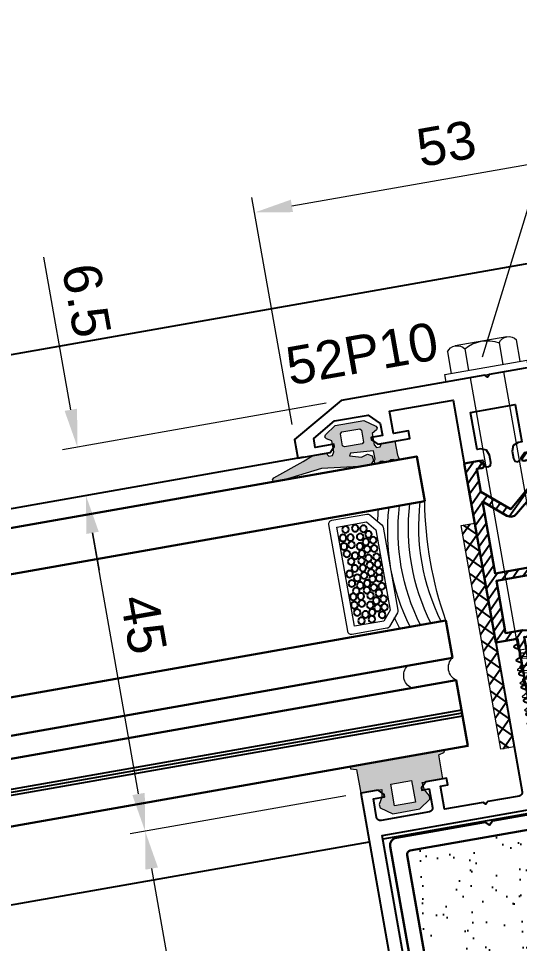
# Model space of a CAD drawing. Header units: millimetres. Extents: x 22319 to 27873, y 35287 to 39437.
# Drawn here: x 24144.4 to 24210.5, y 39234.3 to 39356.5 of the extents above; entities that cross this region are included whole.
import ezdxf
from ezdxf.enums import TextEntityAlignment as Align

# ---------------------------------------------------------------- set-up
doc = ezdxf.new("R2010")
doc.units = ezdxf.units.MM
doc.header["$LTSCALE"] = 0.5
doc.linetypes.add('ACDINTGB', pattern=[9, 4, -1, 1, -1, 1, -1])
for name, color, linetype, lineweight in [('AM_0', 7, 'Continuous', 30), ('AM_1', 14, 'Continuous', 30), ('AM_4', 3, 'Continuous', 25), ('AM_5', 3, 'Continuous', 18), ('AM_6', 2, 'Continuous', 20), ('AM_8', 1, 'Continuous', 25), ('GASKET', 1, 'Continuous', 20), ('PROFILE_X2', 2, 'ACDINTGB', 9), ('S_ACCESSORY', 7, 'Continuous', 9), ('S_GASKET', 7, 'Continuous', 9), ('S_SILICON', 7, 'Continuous', 9)]:
    doc.layers.add(name, color=color, linetype=linetype, lineweight=lineweight)
doc.layers.add('PROFILE_PO', color=2, linetype='Continuous')
doc.layers.add('S_GASKET_HATCH', color=252, linetype='Continuous')
doc.styles.add('Border', font='ARIAL.TTF')
doc.styles.get("Standard").update_dxf_attribs({"font": 'ARIAL.TTF'})
doc.dimstyles.new('SBS_DIN$0', dxfattribs={"dimscale": 2, "dimtxt": 2.5, "dimasz": 2.5, "dimexe": 1, "dimexo": 1, "dimgap": 1, "dimtad": 1, "dimrnd": 0.5, "dimdsep": 46, "dimtxsty": 'Standard', "dimcen": 0, "dimclrd": 256, "dimclre": 256, "dimclrt": 2, "dimadec": 0, "dimazin": 2, "dimtp": 0.1, "dimtm": 0.1, "dimtfac": 0.71, "dimtofl": 0, "dimtmove": 0, "dimatfit": 3, "dimfxl": 0, "dimlwd": -1, "dimlwe": -1, "dimarcsym": 0})

# ---------------------------------------------------------------- blocks, each defined once
blk = doc.blocks.new('*D464')
at = {"layer": 'AM_5'}
for p, q in [((24187.59301618797, 39253.84213525643), (24159.11126057798, 39248.82003328444)), ((24175.92779527453, 39164.96626675723), (24161.94911697234, 39244.24329087471)), ((24204.78538789634, 39164.97750587531), (24174.82642065684, 39159.69493163683))]:
    blk.add_line(p, q, dxfattribs=at)
for points in [[(24162.76979009985, 39244.38799768944), (24161.12844384483, 39244.09858405999), (24161.080876084, 39249.16732963977)], [(24176.74846840205, 39165.11097357195), (24175.10712214703, 39164.8215599425), (24176.79603616287, 39160.04222799216)]]:
    blk.add_solid(points, dxfattribs=at)
at = {"layer": 'Defpoints', "color": 0}
for p in [(24189.562631694, 39254.18943161176), (24161.080876084, 39249.16732963977), (24206.75500340237, 39165.32480223065)]:
    blk.add_point(p, dxfattribs=at)
at = {"layer": 'AM_5', "color": 2, "insert": (24173.4221528134, 39205.39537551572), "char_height": 5, "attachment_point": 5, "rotation": 280.00000000000347}
blk.add_mtext('90.5', dxfattribs=at)
blk = doc.blocks.new('*D465')
at = {"layer": 'AM_5'}
for p, q in [((24232.66943916049, 39312.05394210864), (24227.38451863216, 39342.0262158191)), ((24180.46104284291, 39331.72148778506), (24222.80777622243, 39339.18835942474)), ((24180.47462825085, 39302.8505886923), (24175.18970772252, 39332.82286240275))]:
    blk.add_line(p, q, dxfattribs=at)
for points in [[(24222.66306940771, 39340.00903255225), (24222.95248303716, 39338.36768629723), (24227.73181498749, 39340.05660031308)], [(24180.31633602819, 39332.54216091258), (24180.60574965764, 39330.90081465755), (24175.53700407785, 39330.85324689672)]]:
    blk.add_solid(points, dxfattribs=at)
at = {"layer": 'Defpoints', "color": 0}
for p in [(24227.73181498749, 39340.05660031308), (24233.01673551583, 39310.08432660262), (24180.82192460619, 39300.88097318628)]:
    blk.add_point(p, dxfattribs=at)
at = {"layer": 'AM_5', "color": 2, "insert": (24200.8435167071, 39339.94029970781), "char_height": 5, "attachment_point": 5, "rotation": 10.000000000003807}
blk.add_mtext('53', dxfattribs=at)
blk = doc.blocks.new('*D466')
at = {"layer": 'AM_5'}
for p, q in [((24151.26975404582, 39304.80896768496), (24147.71978514523, 39324.94184177105)), ((24184.9806646451, 39305.67597770844), (24150.16837942813, 39299.53763256457)), ((24180.27122571298, 39298.24533677168), (24151.29708690744, 39293.13641435747)), ((24154.1349433018, 39288.55967194774), (24155.00318419014, 39283.63563318268))]:
    blk.add_line(p, q, dxfattribs=at)
for points in [[(24152.09042717333, 39304.95367449969), (24150.44908091831, 39304.66426087024), (24152.13799493415, 39299.88492891991)], [(24154.95561642931, 39288.70437876246), (24153.31427017429, 39288.41496513302), (24153.26670241346, 39293.4837107128)]]:
    blk.add_solid(points, dxfattribs=at)
at = {"layer": 'Defpoints', "color": 0}
for p in [(24186.95028015113, 39306.02327406378), (24152.13799493415, 39299.88492891991), (24182.24084121901, 39298.59263312702)]:
    blk.add_point(p, dxfattribs=at)
at = {"layer": 'AM_5', "color": 2, "insert": (24153.34676438011, 39319.24856095915), "char_height": 5, "attachment_point": 5, "rotation": 280.00000000000347}
blk.add_mtext('6.5', dxfattribs=at)
blk = doc.blocks.new('pv002')
at = {"layer": 'AM_8'}
h = blk.add_hatch(dxfattribs=at)
h.set_pattern_fill('USER', color=256, angle=45, pattern_type=0)
h.set_pattern_definition([(45, (-1649.052311359614, -464.2889585145235), (-0.7071067811865475, 0.7071067811865476), [])])
edge = h.paths.add_edge_path()
edge.add_line((0, 0), (-2.899999999999636, 0))
edge.add_line((-2.899999999999636, 3.550000000000182), (-2.899999999999636, 0))
edge.add_line((-2.700000000000728, 3.603589838486187), (-2.900000000001455, 3.550000000000182))
edge.add_line((-2.700000000000728, 3.603589838486187), (-2.700000000000728, 3.996410161513722))
edge.add_line((-2.700000000000728, 3.996410161513722), (-2.900000000001455, 4.050000000000182))
edge.add_line((-2.899999999999636, 5.349999999999909), (-2.899999999999636, 4.049999999999727))
edge.add_line((-2.700000000000728, 5.403589838486369), (-2.900000000001455, 5.349999999999909))
edge.add_line((-2.700000000000728, 5.403589838486369), (-2.700000000000728, 5.796410161513904))
edge.add_line((-2.899999999999636, 5.849999999999909), (-2.699999999998909, 5.79641016151345))
edge.add_line((-2.899999999999636, 5.849999999999909), (-2.899999999999636, 7.062741470229412))
edge.add_line((-4.393782217350235, 9.650048166123725), (-2.899999999999636, 7.062741470228957))
edge.add_arc((-5, 9.300048166123815), 0.7000000000000146, 390.000000000001, 450)
edge.add_arc((-5, 9.300048166123815), 0.7000000000000135, 450, 509.999999999997)
edge.add_line((-7.100000000000364, 7.062741470228957), (-5.606217782649765, 9.650048166123725))
edge.add_line((-7.100000000000364, 5.849999999999909), (-7.100000000000364, 7.062741470228957))
edge.add_line((-7.299999999999272, 5.79641016151345), (-7.099999999998545, 5.849999999999909))
edge.add_line((-7.299999999999272, 5.79641016151345), (-7.299999999999272, 5.403589838485914))
edge.add_line((-7.100000000000364, 5.349999999999909), (-7.299999999999272, 5.403589838486369))
edge.add_line((-7.100000000000364, 4.050000000000182), (-7.100000000000364, 5.349999999999909))
edge.add_line((-7.299999999999272, 3.996410161513722), (-7.099999999998545, 4.050000000000182))
edge.add_line((-7.299999999999272, 3.996410161513722), (-7.299999999999272, 3.603589838486187))
edge.add_line((-7.100000000000364, 3.550000000000182), (-7.299999999999272, 3.603589838486187))
edge.add_line((-7.100000000000364, 3.550000000000182), (-7.100000000000364, 0))
edge.add_line((-10, 0), (-7.100000000000364, 0))
edge.add_line((-10, 0), (-10, -24))
edge.add_line((-10, -24), (-8.075735931288364, -24))
edge.add_line((-8.075735931288364, -24), (-7.587867965645273, -23.512132034356))
edge.add_arc((-7.799999999999272, -23.30000000000018), 0.2999999999999711, 314.999999999958, 356.718851247591)
edge.add_arc((-7.799999999999272, -23.30000000000018), 0.3000000000001083, 356.718851247591, 450)
edge.add_line((-8.5, -23), (-7.799999999999272, -23))
edge.add_line((-8.5, -19.93684870912102), (-8.5, -23.00000000000045))
edge.add_line((-8.5, -19.93684870912102), (-5, -17.00000000000045))
edge.add_line((-5, -17), (-1.5, -19.93684870912011))
edge.add_line((-1.5, -19.93684870912057), (-1.5, -23.00000000000045))
edge.add_line((-2.200000000000728, -23), (-1.5, -23))
edge.add_arc((-2.200000000000728, -23.30000000000018), 0.2999999999999012, 450, 536.147953645932)
edge.add_arc((-2.200000000000728, -23.30000000000018), 0.3000000000000871, 536.147953645932, 585.0000000000271)
edge.add_line((-2.412132034356546, -23.512132034356), (-2.024264068712, -24))
edge.add_line((-2.024264068712, -24), (0, -24))
edge.add_line((0, 0), (0, -24))
edge = h.paths.add_edge_path(flags=16)
edge.add_arc((-5, -17), 0.9999999999999966, 410.000000000002, 489.9999999999891)
edge.add_line((-8.5, -18.63144141978864), (-5.642787609685911, -16.23395555688103))
edge.add_line((-8.5, -9), (-8.5, -18.63144141978819))
edge.add_line((-1.5, -9), (-8.5, -9))
edge.add_line((-1.5, -9), (-1.5, -18.63144141978819))
edge.add_line((-4.357212390314089, -16.23395555688103), (-1.5, -18.63144141978819))
edge.add_arc((-5, 8.500048166123634), 0.2000000000001071, 389.99999999998, 509.999999999987)
edge.add_line((-6.200000000000728, 6.821587197041026), (-5.173205080758635, 8.600048166123543))
edge.add_line((-6.200000000000728, 6.821587197041026), (-6.200000000000728, -0.06825143763126107))
edge.add_line((-6.200000000000728, -0.06825143763126107), (-5, 0.2532875932861316))
edge.add_line((-5, 0.2532875932865863), (-3.799999999999272, -0.06825143763080632))
edge.add_line((-3.799999999999272, 6.821587197041481), (-3.799999999999272, -0.06825143763080632))
edge.add_line((-4.826794919243184, 8.600048166123543), (-3.800000000001091, 6.821587197041481))
edge.add_line((-5, -0.6784609690830621), (-3.799999999999272, -1.000000000000455))
edge.add_line((-3.799999999999272, -1), (-1.5, -1))
edge.add_line((-1.5, -1), (-1.5, -8))
edge.add_line((-1.5, -8), (-8.5, -8))
edge.add_line((-8.5, -1), (-8.5, -8))
edge.add_line((-6.200000000000728, -1), (-8.500000000001819, -1))
edge.add_line((-6.200000000000728, -1), (-5.000000000001819, -0.6784609690826073))
at = {"layer": 'AM_1', "flags": 128}
for points in [[(-2.499322256418964, -23.27984592317898, -0.3946564050717572), (-2.200000000000728, -23), (-1.5, -23), (-1.5, -19.93684870912011), (-5, -17), (-8.5, -19.93684870912148), (-8.5, -23), (-7.799999999999272, -23, -0.4310878545440041), (-7.500491789374792, -23.31717066592455, -0.1840704505669093), (-7.587867965643454, -23.512132034356), (-8.075735931288364, -24), (-10, -24), (-10, 0), (-7.100000000000364, 0), (-7.100000000000364, 3.549999999999727), (-7.299999999999272, 3.603589838485732), (-7.299999999999272, 3.996410161513722), (-7.100000000000364, 4.049999999999727), (-7.100000000000364, 5.349999999999909), (-7.299999999999272, 5.403589838485914), (-7.299999999999272, 5.796410161513904), (-7.100000000000364, 5.849999999999909), (-7.100000000000364, 7.062741470228957), (-5.606217782649765, 9.650048166123725, -0.2679491924311086), (-5, 10.00004816612363, -0.267949192431118), (-4.393782217350235, 9.650048166123725), (-2.899999999999636, 7.062741470228957), (-2.899999999999636, 5.849999999999909), (-2.700000000000728, 5.796410161513904), (-2.700000000000728, 5.403589838485914), (-2.899999999999636, 5.349999999999909), (-2.899999999999636, 4.049999999999727), (-2.700000000000728, 3.996410161513722), (-2.700000000000728, 3.603589838485732), (-2.899999999999636, 3.549999999999727), (-2.899999999999636, 0), (0, 0), (0, -24), (-2.024264068712, -24), (-2.412132034356546, -23.512132034356, -0.2164453754112569)], [(-5.173205080756816, 8.600048166123997, -0.5773502691896664), (-4.826794919243184, 8.600048166123997), (-3.799999999999272, 6.821587197041936), (-3.799999999999272, -0.06825143763126107), (-5, 0.2532875932865863), (-6.200000000000728, -0.06825143763126107), (-6.200000000000728, 6.821587197040571)], [(-4.357212390314089, -16.23395555688103), (-1.5, -18.63144141978819), (-1.5, -9), (-8.5, -9), (-8.5, -18.63144141978819), (-5.64278760968773, -16.23395555688103, -0.3639702342661382)]]:
    blk.add_lwpolyline(points, format="xyb", close=True, dxfattribs=at)
blk.add_lwpolyline([(-3.799999999999272, -1), (-1.5, -1), (-1.5, -8), (-8.5, -8), (-8.5, -1), (-6.200000000000728, -1), (-5, -0.6784609690830621)], close=True, dxfattribs=at)
blk = doc.blocks.new('*D467')
at = {"layer": 'AM_5'}
for p, q in [((24181.25603977681, 39298.41896067646), (24151.29709124865, 39293.13638973728)), ((24160.21263519568, 39254.09136840484), (24154.13494764301, 39288.55964732756)), ((24187.59301618797, 39253.84213525643), (24159.11126057798, 39248.82003328444))]:
    blk.add_line(p, q, dxfattribs=at)
for points in [[(24154.95562077052, 39288.70435414228), (24153.3142745155, 39288.41494051283), (24153.26670675468, 39293.48368609262)], [(24161.03330832318, 39254.23607521956), (24159.39196206816, 39253.94666159011), (24161.08087608401, 39249.16732963977)]]:
    blk.add_solid(points, dxfattribs=at)
at = {"layer": 'Defpoints', "color": 0}
for p in [(24183.22565528283, 39298.76625703178), (24153.26670675468, 39293.48368609262), (24189.562631694, 39254.18943161176)]:
    blk.add_point(p, dxfattribs=at)
at = {"layer": 'AM_5', "color": 2, "insert": (24160.87555098041, 39276.49176708954), "char_height": 5, "attachment_point": 5, "rotation": 280.00000000000347}
blk.add_mtext('45', dxfattribs=at)
blk = doc.blocks.new('Glass 6-16-Contraflam Lite 44.2')
at = {"layer": 'AM_0'}
for points in [[(84.25505423948198, 32.80004999999801), (0, 32.80004999999801), (0, 38.80004999999801), (84.25505423948198, 38.80004999999801)], [(84.25505423948198, 11.79995000000054), (0, 11.79995000000054), (0, 16.79995000000054), (84.25505423948198, 16.79995000000054)], [(84.25505423948198, 0), (0, 0), (0, 8.799950000000536), (84.25505423948198, 8.799950000000536)]]:
    blk.add_lwpolyline(points, dxfattribs=at)
at = {"layer": 'AM_8'}
for p, q in [((0, 4.799950000000536), (84.25505423948198, 4.799950000000536)), ((0, 4.39994999999908), (84.25505423948198, 4.39994999999908)), ((0, 3.999949999997625), (84.25505423948198, 3.999949999997625))]:
    blk.add_line(p, q, dxfattribs=at)
for centre in [(8.60768384788389, 30.62921253328386), (9.669370896248438, 30.86891733977245), (10.95919309370947, 30.92906579800911), (7.59710336507851, 28.90487125205982), (8.076184905392438, 29.78277766164683), (9.224985828066565, 29.65810423784569), (10.49909698517513, 29.764212863789), (11.47172377716197, 29.89243401171552), (7.667736545947264, 27.81888430726394), (8.580169273471256, 27.87133151430317), (8.580845816348301, 28.8449804709453), (9.472730572582805, 28.4201683947249), (10.51461893726082, 28.80865435733722), (11.34850541424021, 27.74814522330416), (11.5373853452511, 28.75329869052075), (7.542068813399965, 26.68008906635805), (8.602940010037855, 26.69652155687072), (9.37454009346402, 27.42307707200234), (9.578958496669657, 26.49944619029702), (10.30945030379371, 27.31479713025328), (10.95919309370947, 26.63664327849983), (7.542068813399965, 25.71426759698079), (8.602940010037855, 25.73070008749346), (9.578958496669657, 25.53362472091976), (10.6255153174061, 25.67082180912257), (7.542068813399965, 24.71347478454118), (8.602940010037855, 24.72990727505385), (9.578958496669657, 24.53283190848015), (10.51984677458677, 24.38913014449645), (11.43352744146978, 25.05616419453872), (7.667736545947264, 23.83686238488735), (8.580169273471256, 23.88930959192658), (9.37454009346402, 23.44105514962575), (10.30945030379371, 23.33277520787669), (11.34850541424021, 23.7661233009203), (7.542068813399965, 22.73145286216459), (8.076184905392438, 21.91287243771512), (8.602940010037855, 22.74788535267726), (9.224985828066565, 21.78819901391398), (9.578958496669657, 22.55080998609628), (10.49909698517513, 21.89430763985729), (10.95919309370947, 22.68800707429909), (11.47172377716197, 22.02252878778381), (7.59710336507851, 21.03496602813539), (8.580845816348301, 20.97507524702087), (9.472730572582805, 20.55026317079319), (10.51461893726082, 20.93874913341278), (11.5373853452511, 20.88339346659632), (7.667736545947264, 19.94897908333951), (8.580169273471256, 20.00142629037146), (9.37454009346402, 19.55317184807791), (10.30945030379371, 19.44489190632157), (11.34850541424021, 19.87823999937245), (8.157827586015628, 18.99362284989911), (9.578958496669657, 18.66292668454844), (10.95919309370947, 18.71104324021871)]:
    blk.add_circle(centre, 0.4393685602240112, dxfattribs=at)
at = {"layer": 'PROFILE_X2', "linetype": 'Continuous'}
blk.add_lwpolyline([(12.5, 17.15002599999571, 0.414213562373095), (13, 17.65002599999571), (13, 31.95004400000471, 0.414213562373095), (12.5, 32.45004400000471), (7.832599418146856, 32.45004400000471, 0.2212339828140486), (7.450142336630961, 32.27211011246982), (6.117542918487743, 30.68963351970888, 0.1767798107320656), (6, 30.36756740724377), (6, 19.23250259275665, 0.1767798107320793), (6.117542918484105, 18.91043648029154), (7.450142336630961, 17.3279598875306, 0.2212339828140487), (7.832599418146856, 17.15002599999571)], format="xyb", close=True, dxfattribs=at)
blk.add_lwpolyline([(12, 18.15002599999571), (12, 31.45004400000471), (8.065218836291024, 31.45004400000471), (7, 30.18508481448953), (7, 19.41498518551089), (8.065218836294662, 18.15002599999571)], close=True, dxfattribs=at)
at = {"layer": 'S_SILICON', "linetype": 'Continuous'}
for centre, radius, start, end in [((-50.17100253149692, 24.80004999999801), 50.80481763588586, 350.9401915933207, 9.05980840667925), ((-26.50586874385408, 24.80004999999801), 28.26835861790447, 343.560548821095, 16.43945117890499), ((-25.11272946330064, 24.80004999999801), 28.26835861790447, 343.560548821095, 16.43945117890499), ((-23.71959018275084, 24.80004999999801), 28.26835861790447, 343.560548821095, 16.43945117890499), ((-22.32645090220103, 24.80004999999801), 28.26835861790447, 343.560548821095, 16.43945117890499), ((-20.93331162159302, 24.80005000000529), 28.26835861784836, 13.18916975009523, 16.43945117890499), ((-20.93331162159302, 24.80004999999801), 28.26835861784836, 343.560548821095, 346.8107813933117), ((-1.104350487039483, 10.29994999997871), 1.862683547508502, 306.3617510193578, 53.63824898047437), ((4.895649512956879, 10.29994999996416), 1.862683547508502, 306.3617510193578, 53.63824898047437)]:
    blk.add_arc(centre, radius, start, end, dxfattribs=at)
blk = doc.blocks.new('52T62')
at = {"color": 7, "linetype": 'Continuous', "flags": 128}
for points in [[(2.099985000000743, 16.10952364800323), (2.597553437350143, 16.39679491924471, 0.6556287290975692), (2.556027778293355, 16.76126095119253), (2.099985000000743, 16.90068722057913), (2.099985000000743, 17.9195236480009), (2.597553437350143, 18.20679491924238, 0.6556287290975841), (2.556027778293355, 18.57126095119747), (2.099985000000743, 18.7106872205768), (2.099985000000743, 19.72952364799858), (2.597553437350143, 20.01679491924733, 0.6556287290975841), (2.556027778293355, 20.38126095119515), (2.099985000000743, 20.52068722057447), (2.099985000000743, 21.53952364800352), (2.597553437350143, 21.826794919245, 0.655628729097467), (2.556027778293355, 22.19126095119282), (2.099985000000743, 22.33068722057942), (2.099985000000743, 22.5, -0.4142135623730284), (2.599985000000743, 23), (4.99998499999856, 23), (4.99998499999856, 3, 0.4142135623733615), (5.49998499999856, 2.5), (9.699984999999288, 2.5), (9.99998499999856, 2.200000000004366), (10.29998499999783, 2.5), (15.49998499999856, 2.5), (15.49998499999856, 5.600000000005821), (14.49998499999856, 5.600000000005821), (14.49998499999856, 6.5), (15.49998499999856, 6.5), (17.29998499999783, 6.5), (17.99998499999856, 5.80000000000291), (17.99998499999856, 5.5), (16.99998499999856, 5.5), (16.99998499999856, 3, 0.414213562373095), (17.49998499999856, 2.5), (23.99998499999856, 2.5, 0.414213562373095), (24.49998499999856, 3), (24.49998499999856, 5.5), (22.99998499999856, 5.5), (22.99998499999856, 5.80000000000291), (23.69998499999929, 6.5), (25.99998499999856, 6.5), (25.99998499999856, -82.5, -0.414213562373095), (24.49998499999856, -84), (-1.500000144005753e-05, -84), (-24.50001500000144, -84, -0.4142135623730728), (-26.00001500000144, -82.5), (-26.00001500000144, 6.5), (-23.70001500000217, 6.5), (-23.00001500000144, 5.80000000000291), (-23.00001500000144, 5.5), (-24.50001500000144, 5.5), (-24.50001500000144, 3, 0.414213562373095), (-24.00001500000144, 2.5), (-17.50001500000144, 2.5, 0.4142135623732282), (-17.00001500000144, 3), (-17.00001500000144, 5.5), (-18.00001500000144, 5.5), (-18.00001500000144, 5.80000000000291), (-17.30001500000071, 6.5), (-15.50001500000144, 6.5), (-14.50001500000144, 6.5), (-14.50001500000144, 5.600000000005821), (-15.50001500000144, 5.600000000005821), (-15.50001500000144, 2.5), (-10.30001500000071, 2.5), (-10.00001500000144, 2.200000000004366), (-9.700015000002168, 2.5), (-5.50001500000144, 2.5, 0.4142135623733614), (-5.00001500000144, 3), (-5.00001500000144, 23), (-3.600014999999985, 23), (-2.100014999999985, 22.13397459621774), (-2.100014999999985, 21.33068722057942), (-2.556057778292598, 21.19126095119282, 0.6556287290967124), (-2.597583437349385, 20.826794919245), (-2.100014999999985, 20.53952364800352), (-2.100014999999985, 19.52068722057447), (-2.556057778292598, 19.38126095119515, 0.6556287290968543), (-2.597583437349385, 19.01679491924733), (-2.100014999999985, 18.72952364799858), (-2.100014999999985, 17.7106872205768), (-2.556057778292598, 17.57126095119747, 0.6556287290968543), (-2.597583437349385, 17.20679491924238), (-2.100014999999985, 16.9195236480009), (-2.100014999999985, 15.90068722057913), (-2.556057778292598, 15.76126095119253, 0.6556287290968413), (-2.597583437349385, 15.39679491924471), (-2.100014999999985, 15.10952364800323), (-2.100014999999985, 14.09068722057418), (-2.556057778292598, 13.95126095119485, 0.6556287290967703), (-2.597583437349385, 13.58679491924704), (-2.100014999999985, 13.29952364799829), (-2.100014999999985, 12.28068722057651), (-2.556057778292598, 12.14126095119718, 0.6556287290968543), (-2.597583437349385, 11.77679491924209), (-2.100014999999985, 11.48952364800061), (-2.100014999999985, 10.47068722057884), (-2.556057778292598, 10.33126095119223, 0.6556287290967124), (-2.597583437349385, 9.966794919244421), (-2.100014999999985, 9.679523648002942), (-2.100014999999985, 8.660687220573891), (-2.556057778292598, 8.521260951194563, 0.6556287290968543), (-2.597583437349385, 8.15679491924675), (-2.100014999999985, 7.869523647997994), (-2.100014999999985, 6.850687220576219), (-2.556057778292598, 6.711260951196891, 0.6556287290968065), (-2.597583437349385, 6.346794919249078), (-2.100014999999985, 6.059523648000322), (-2.100014999999985, 5.040687220578548), (-2.556057778292598, 4.90126095119922, 0.6556287290966915), (-2.597583437349385, 4.53679491924413), (-2.100014999999985, 4.249523648002651), (-2.100014999999985, 3.264337491957122), (-1.500000144005753e-05, 2.5), (2.099985000000743, 3.317646630566742), (2.099985000000743, 5.249523648002651), (2.597553437350143, 5.53679491924413, 0.6556287290975459), (2.556027778293355, 5.901260951191944), (2.099985000000743, 6.040687220578548), (2.099985000000743, 7.059523648000322), (2.597553437350143, 7.346794919241802, 0.6556287290975841), (2.556027778293355, 7.711260951196891), (2.099985000000743, 7.850687220576219), (2.099985000000743, 8.869523647997994), (2.597553437350143, 9.15679491924675, 0.6556287290975841), (2.556027778293355, 9.521260951194563), (2.099985000000743, 9.660687220573891), (2.099985000000743, 10.67952364800294), (2.597553437350143, 10.96679491924442, 0.655628729097467), (2.556027778293355, 11.33126095119223), (2.099985000000743, 11.47068722057884), (2.099985000000743, 12.48952364800061), (2.597553437350143, 12.77679491924937, 0.6556287290975841), (2.556027778293355, 13.14126095119718), (2.099985000000743, 13.28068722057651), (2.099985000000743, 14.29952364800556), (2.597553437350143, 14.58679491924704, 0.6556287290975226), (2.556027778293355, 14.95126095119485), (2.099985000000743, 15.09068722057418)], [(-24.20001499999853, -59.5), (-22.90001499999926, -59.5, -0.414213562373095), (-21.90001499999926, -60.5, -0.414213562373095), (-22.90001499999926, -61.5), (-24.20001499999853, -61.5), (-24.20001499999853, -81.5), (24.19998499999929, -81.5), (24.19998499999929, -61.5), (22.89998500000002, -61.5, -0.414213562373095), (21.89998500000002, -60.5, -0.414213562373095), (22.89998500000002, -59.5), (24.19998499999929, -59.5), (24.19998499999929, 0.5), (-24.20001499999853, 0.5)]]:
    blk.add_lwpolyline(points, format="xyb", close=True, dxfattribs=at)
blk = doc.blocks.new('52R020_b')
at = {"layer": 'S_GASKET_HATCH'}
h = blk.add_hatch(color=256, dxfattribs=at)
h.paths.add_polyline_path([(-6.900001999998494, -2.400000000001455), (-4.099997999997868, -2.400000000001455), (-4.099997999997868, 0.5), (-6.900001999998494, 0.5)], flags=16)
h.paths.add_polyline_path([(-8.881461999997555, -1.897633000000496), (-8.375529999997525, -1.008142000006046), (-8.200000999997428, 0), (-11, 0), (-11, 3.185598684030992), (-11.79999899999893, 3.399957684036053), (-11.79999899999893, 3.699957684038964), (0.7999990000025718, 3.699957684038964), (0.7999990000025718, 3.399957684036053), (0, 3.185598684030992), (0, 0), (-2.799998999998934, 0), (-2.624469999998837, -1.008142000006046), (-2.118537999998807, -1.897633000000496), (-2.177928999997675, -2.334233000001404), (-3.700000999997428, -3.400000000001455), (-7.299998999998934, -3.400000000001455), (-8.82207500000004, -2.334233000001404)])
at = {"layer": 'S_GASKET'}
for points in [[(-8.881461999997555, -1.897633000000496), (-8.375529999997525, -1.008142000006046), (-8.200000999997428, 0), (-11, 0), (-11, 3.185598684030992), (-11.79999899999893, 3.399957684036053), (-11.79999899999893, 3.699957684038964), (0.7999990000025718, 3.699957684038964), (0.7999990000025718, 3.399957684036053), (0, 3.185598684030992), (0, 0), (-2.799998999998934, 0), (-2.624469999998837, -1.008142000006046), (-2.118537999998807, -1.897633000000496), (-2.177928999997675, -2.334233000001404), (-3.700000999997428, -3.400000000001455), (-7.299998999998934, -3.400000000001455), (-8.82207500000004, -2.334233000001404)], [(-6.900001999998494, -2.400000000001455), (-4.099997999997868, -2.400000000001455), (-4.099997999997868, 0.5), (-6.900001999998494, 0.5)]]:
    blk.add_lwpolyline(points, close=True, dxfattribs=at)
blk = doc.blocks.new('INS 2')
at = {"layer": 'AM_8'}
h = blk.add_hatch(dxfattribs=at)
h.set_pattern_fill('AR-SAND', color=1, scale=0.1, angle=90, style=0)
h.set_pattern_definition([(127.5, (-1167.893984370588, 1836.543305400111), (-4.894132373293424, -0.1600031295984043), [0, -3.860800000000001, 0, -4.318000000000001, 0, -4.1275]), (97.49999999999996, (-1167.893984370588, 1836.543305400111), (-7.168251005683543, 4.495232831380027), [0, -2.0828, 0, -3.4798, 0, -1.3335]), (57.49999999999999, (-1167.893984370588, 1833.419105400113), (-0.01437184678545643, 7.90992370241458), [0, -1.27, 0, -4.572, 0, -5.969]), (47.5, (-1167.893984370588, 1833.419105400113), (-2.229293232572162, 7.635564524722972), [0, -0.635, 0, -2.9972, 0, -3.429])])
h.paths.add_polyline_path([(18.90001199999824, 57.49996900000042, 0.4142135623730951), (18.40001199999824, 57.99996900000042), (6.000011999996781, 57.99996900000042), (5.250011999996786, 58.74996900000042), (4.750011999996786, 58.74996900000042), (4.000011999996786, 57.99996900000042), (-3.999988000003214, 57.99996900000042), (-4.750012000000424, 58.74996900000042), (-5.249988000003214, 58.74996900000042), (-5.999988000003218, 57.99996900000042), (-18.39998799999739, 57.99996900000042, 0.4142135623730951), (-18.89998799999739, 57.49996900000042), (-18.89998799999739, 21.89996900000187, -0.4142135623730951), (-19.39998799999739, 21.39996900000187), (-20.89998799999739, 21.39996900000187, 0.4142135623730951), (-21.39998799999739, 20.89996900000187), (-21.39998800000103, 2.5, 0.4142135623730951), (-20.89998800000103, 2), (20.90001199999824, 2, 0.4142135623730951), (21.40001199999824, 2.5), (21.40001199999824, 20.89996900000187, 0.4142135623730951), (20.90001199999824, 21.39996900000187), (19.40001199999824, 21.39996900000187, -0.4142135623730951), (18.90001199999824, 21.89996900000187)])
at = {"layer": 'AM_0'}
blk.add_lwpolyline([(22.90001199999824, 23.39996900000187), (21.40001199999824, 23.39996900000187, -0.414213562373095), (20.90001199999824, 23.89996900000187), (20.90001199999824, 58.99996900000042, 0.414213562373095), (19.90001199999824, 59.99996900000042), (6.000011999996786, 59.99996900000042), (5.250011999996786, 59.24996900000042), (5.250011999996786, 58.74996900000042), (6.000011999996786, 57.99996900000042), (18.40001199999824, 57.99996900000042, -0.414213562373095), (18.90001199999824, 57.49996900000042), (18.90001199999824, 21.89996900000187, 0.414213562373095), (19.40001199999824, 21.39996900000187), (20.90001199999824, 21.39996900000187, -0.414213562373095), (21.40001199999824, 20.89996900000187), (21.40001199999824, 2.5, -0.414213562373095), (20.90001199999824, 2), (-20.89998800000103, 2, -0.414213562373095), (-21.39998800000103, 2.5), (-21.39998799999739, 20.89996900000187, -0.414213562373095), (-20.89998799999739, 21.39996900000187), (-19.39998799999739, 21.39996900000187, 0.414213562373095), (-18.89998799999739, 21.89996900000187), (-18.89998799999739, 57.49996900000042, -0.414213562373095), (-18.39998799999739, 57.99996900000042), (-5.999988000003214, 57.99996900000042), (-5.249988000003214, 58.74996900000042), (-5.249988000003214, 59.24996900000042), (-5.999988000003214, 59.99996900000042), (-19.89998799999739, 59.99996900000042, 0.414213562373095), (-20.89998799999739, 58.99996900000042), (-20.89998799999739, 23.89996900000187, -0.414213562373095), (-21.39998799999739, 23.39996900000187), (-22.89998799999739, 23.39996900000187, 0.414213562373095), (-23.39998799999739, 22.89996900000187), (-23.39998800000103, 1, 0.4142135623734946), (-22.39998799999739, 0), (-10.5, 0), (-10, 0.5), (-9.5, 0), (9.5, 0), (10, 0.5), (10.5, 0), (22.40001199999824, 0, 0.4142135623729619), (23.40001199999824, 1), (23.40001199999824, 22.89996900000187, 0.414213562373095)], format="xyb", close=True, dxfattribs=at)
at = {"layer": 'AM_4'}
blk.add_lwpolyline([(-5.250012000000424, 58.74996900000042), (-4.750012000000424, 58.74996900000042), (-3.999988000003214, 57.99996900000042), (4.000011999996786, 57.99996900000042), (4.750011999996786, 58.74996900000042), (5.250011999996786, 58.74996900000042)], dxfattribs=at)
blk = doc.blocks.new('SCM642')
for p, q in [((-1, 5.5), (-1, -5.5)), ((0, 5.5), (-1, 5.5)), ((0, -5.5), (0, 5.5)), ((-3.881197846483701, 4.618802153519937), (-1, 4.618802153519937)), ((-4.5, -3.464101615136315), (-4.5, 3.464101615136315)), ((38.9852776749758, 2.75), (38.61000000000058, 2.099999999998545)), ((39.13527767497362, 2.75), (38.9852776749758, 2.75)), ((39.13527767497362, 2.75), (40.04027767497246, -2.75)), ((39.51055534994885, 2.099999999998545), (39.13527767497362, 2.75)), ((40.79527767497348, 2.75), (40.42000000000189, 2.099999999998545)), ((40.94527767497493, 2.75), (40.79527767497348, 2.75)), ((41.32055534994652, 2.099999999998545), (40.94527767497493, 2.75)), ((40.94527767497493, 2.75), (41.85027767497377, -2.75)), ((42.60527767497479, 2.75), (42.22999999999956, 2.099999999998545)), ((42.75527767497624, 2.75), (42.60527767497479, 2.75)), ((42.75527767497624, 2.75), (43.66027767497508, -2.75)), ((43.13055534994783, 2.099999999998545), (42.75527767497624, 2.75)), ((44.41527767497246, 2.75), (44.04000000000087, 2.099999999998545)), ((44.56527767497391, 2.75), (44.41527767497246, 2.75)), ((44.56527767497391, 2.75), (45.47027767497275, -2.75)), ((44.94055534994914, 2.099999999998545), (44.56527767497391, 2.75)), ((46.22527767497377, 2.75), (45.85000000000218, 2.099999999998545)), ((46.37527767497522, 2.75), (46.22527767497377, 2.75)), ((46.37527767497522, 2.75), (47.28027767497406, -2.75)), ((46.75055534994681, 2.099999999998545), (46.37527767497522, 2.75)), ((48.03527767497508, 2.75), (47.65999999999985, 2.099999999998545)), ((48.18527767497653, 2.75), (48.03527767497508, 2.75)), ((48.18527767497653, 2.75), (49.09027767497537, -2.75)), ((48.56055534994812, 2.099999999998545), (48.18527767497653, 2.75)), ((-3.881197846483701, 2.309401076759968), (-1, 2.309401076759968)), ((0, 2.25), (36.5, 2.25)), ((36.5, 2.25), (36.5, -2.25)), ((36.92073225483546, 2.099999999998545), (36.5, 2.099999999998545)), ((37.18379555453794, 2.224722897306492), (36.92073225483546, 2.099999999998545)), ((37.70500000000175, -2.099999999998545), (36.92073225483546, 2.099999999998545)), ((37.33379555453575, 2.224722897306492), (37.18379555453794, 2.224722897306492)), ((37.33379555453575, 2.224722897306492), (38.16558188957424, -2.383293312748719)), ((37.58856937969176, 2.099999999998545), (37.33379555453575, 2.224722897306492)), ((38.61000000000058, 2.099999999998545), (37.58856937969176, 2.099999999998545)), ((37.58856937969176, 2.099999999998545), (38.48102257227947, -2.099999999998545)), ((39.51500000000306, -2.099999999998545), (38.61000000000058, 2.099999999998545)), ((39.51055534994885, 2.099999999998545), (40.41555534994768, -2.099999999998545)), ((40.42000000000189, 2.099999999998545), (39.51055534994885, 2.099999999998545)), ((41.32500000000073, -2.099999999998545), (40.42000000000189, 2.099999999998545)), ((41.32055534994652, 2.099999999998545), (42.22555534994899, -2.099999999998545)), ((42.22999999999956, 2.099999999998545), (41.32055534994652, 2.099999999998545)), ((43.13500000000204, -2.099999999998545), (42.22999999999956, 2.099999999998545)), ((43.13055534994783, 2.099999999998545), (44.03555534994666, -2.099999999998545)), ((44.04000000000087, 2.099999999998545), (43.13055534994783, 2.099999999998545)), ((44.94500000000335, -2.099999999998545), (44.04000000000087, 2.099999999998545)), ((44.94055534994914, 2.099999999998545), (45.84555534994797, -2.099999999998545)), ((45.85000000000218, 2.099999999998545), (44.94055534994914, 2.099999999998545)), ((46.75500000000102, -2.099999999998545), (45.85000000000218, 2.099999999998545)), ((46.75055534994681, 2.099999999998545), (47.65555534994564, -2.099999999998545)), ((47.65999999999985, 2.099999999998545), (46.75055534994681, 2.099999999998545)), ((48.56500000000233, -2.099999999998545), (47.65999999999985, 2.099999999998545)), ((48.56055534994812, 2.099999999998545), (49.46555534994695, -2.099999999998545)), ((49.01527767497464, 2.099999999998545), (48.56055534994812, 2.099999999998545)), ((49.753568144366, 1.844405467178149), (49.02259639479962, 2.099995043077797)), ((49.97758199201417, 2.232421289227204), (49.753568144366, 1.844405467178149)), ((49.753568144366, 1.844405467178149), (51.40786726290753, -1.265970484004356)), ((50.12757615432201, 2.232421289227204), (49.97758199201417, 2.232421289227204)), ((50.50285718506711, 1.582391203970474), (50.12757615432201, 2.232421289227204)), ((50.12757615432201, 2.232421289227204), (50.53121655924406, 0.382285509716894)), ((53.86601312889979, 0.1887989528404432), (50.50285718506711, 1.582391203970474)), ((51.40786726290753, -1.265970484004356), (50.50285718506711, 1.582391203970474)), ((54, 0), (53.86601312889979, 0.1887989528404432)), ((53.86601312889979, -0.1887989528404432), (54, 0)), ((49.43576216527799, -1.961733286618255), (53.86601312889979, -0.1887989528404432)), ((-3.881197846483701, -2.309401076759968), (-1, -2.309401076759968)), ((36.5, -2.25), (0, -2.25)), ((37.70500000000175, -2.099999999998545), (36.5, -2.099999999998545)), ((38.01558188957642, -2.383293312748719), (37.70500000000175, -2.099999999998545)), ((38.16558188957424, -2.383293312748719), (38.01558188957642, -2.383293312748719)), ((38.16558188957424, -2.383293312748719), (38.48102257227947, -2.099999999998545)), ((39.51500000000306, -2.099999999998545), (38.48102257227947, -2.099999999998545)), ((39.89027767497464, -2.75), (39.51500000000306, -2.099999999998545)), ((40.04027767497246, -2.75), (40.41555534994768, -2.099999999998545)), ((41.32500000000073, -2.099999999998545), (40.41555534994768, -2.099999999998545)), ((41.70027767497595, -2.75), (41.32500000000073, -2.099999999998545)), ((41.85027767497377, -2.75), (42.22555534994899, -2.099999999998545)), ((43.13500000000204, -2.099999999998545), (42.22555534994899, -2.099999999998545)), ((43.51027767497362, -2.75), (43.13500000000204, -2.099999999998545)), ((43.66027767497508, -2.75), (44.03555534994666, -2.099999999998545)), ((44.94500000000335, -2.099999999998545), (44.03555534994666, -2.099999999998545)), ((45.32027767497493, -2.75), (44.94500000000335, -2.099999999998545)), ((45.47027767497275, -2.75), (45.84555534994797, -2.099999999998545)), ((46.75500000000102, -2.099999999998545), (45.84555534994797, -2.099999999998545)), ((47.13027767497624, -2.75), (46.75500000000102, -2.099999999998545)), ((47.28027767497406, -2.75), (47.65555534994564, -2.099999999998545)), ((48.56500000000233, -2.099999999998545), (47.65555534994564, -2.099999999998545)), ((48.94027767497391, -2.75), (48.56500000000233, -2.099999999998545)), ((49.09027767497537, -2.75), (49.46555534994695, -2.099999999998545)), ((40.04027767497246, -2.75), (39.89027767497464, -2.75)), ((41.85027767497377, -2.75), (41.70027767497595, -2.75)), ((43.66027767497508, -2.75), (43.51027767497362, -2.75)), ((45.47027767497275, -2.75), (45.32027767497493, -2.75)), ((47.28027767497406, -2.75), (47.13027767497624, -2.75)), ((49.09027767497537, -2.75), (48.94027767497391, -2.75)), ((-1, -4.618802153512661), (-3.881197846483701, -4.618802153512661)), ((-1, -5.5), (0, -5.5))]:
    blk.add_line(p, q)
for centre, radius, start, end in [((-3.113248654051858, 3.464101615136315), 1.386751345948164, 123.6264291359792, 236.3735708640208), ((0.1188021535162989, 0), 4.618802153516999, 150.0000000000418, 209.9999999999582), ((-3.113248654051858, -3.464101615136315), 1.386751345948235, 123.6264291359792, 236.3735708640208)]:
    blk.add_arc(centre, radius, start, end)
blk = doc.blocks.new('52R025_b')
at = {"layer": 'S_GASKET_HATCH'}
h = blk.add_hatch(color=256, dxfattribs=at)
h.paths.add_polyline_path([(-4.100000000002183, 2.19999999999709), (-4.299999999999272, 2.400000000001455), (-6.700000000000728, 2.400000000001455), (-6.899999999997817, 2.19999999999709), (-6.899999999997817, 0.5999999999985448), (-6.700000000000728, 0.4000000000014552), (-4.299999999999272, 0.4000000000014552), (-4.100000000002183, 0.5999999999985448)], flags=16)
h.paths.add_polyline_path([(5.790000000000873, -2.220000000001164), (5.590000000000146, -2.010000000002037), (1.380000000001019, -0.5500000000029104), (0, 0), (-1.799999999999272, 0), (-2.049999999999272, -0.430000000000291), (-2.549999999999272, -0.430000000000291), (-2.799999999999272, 0), (-2.799999999999272, 1.5), (-2.149999999997817, 1.879999999997381), (-2, 2.120000000002619), (-2.129999999997381, 2.379999999997381), (-3.579999999998108, 3.400000000001455), (-7.420000000001892, 3.400000000001455), (-8.869999999998981, 2.379999999997381), (-9, 2.120000000002619), (-8.850000000002183, 1.879999999997381), (-8.200000000000728, 1.5), (-8.200000000000728, 0), (-8.450000000000728, -0.430000000000291), (-8.950000000000728, -0.430000000000291), (-9.200000000000728, 0), (-11, 0), (-11, -1.900000000001455), (-11.07999999999811, -2.059999999997672), (-11.11999999999898, -2.5), (-10.63999999999942, -2.5), (-10.34000000000015, -2.339999999996508), (-10.06000000000131, -2.339999999996508), (-9.7599999999984, -2.5), (-9.2400000000016, -2.5), (-8.93999999999869, -2.339999999996508), (-8.659999999999854, -2.339999999996508), (-8.360000000000582, -2.5), (-7.880000000001019, -2.5), (-7.920000000001892, -2.059999999997672), (-8, -1.900000000001455), (-8, -0.8000000000029104), (-4.930000000000291, -0.5599999999976717), (-4.759999999998399, -0.8799999999973807), (-6.299999999999272, -1.339999999996508), (-6.56000000000131, -1.260000000002037), (-7.159999999999854, -1.059999999997672), (-7.700000000000728, -1.400000000001455), (-7.790000000000873, -2.029999999998836), (-7.350000000002183, -2.5), (-5.829999999998108, -2.5), (-0.8300000000017462, -1.870000000002619), (4.409999999999854, -2.5), (5.719999999997526, -2.5)])
at = {"layer": 'S_GASKET', "color": 0, "linetype": 'ByBlock'}
for points in [[(5.790000000000873, -2.220000000001164), (5.590000000000146, -2.010000000002037), (1.380000000001019, -0.5500000000029104), (0, 0), (-1.799999999999272, 0), (-2.049999999999272, -0.430000000000291), (-2.549999999999272, -0.430000000000291), (-2.799999999999272, 0), (-2.799999999999272, 1.5), (-2.149999999997817, 1.879999999997381), (-2, 2.120000000002619), (-2.129999999997381, 2.379999999997381), (-3.579999999998108, 3.400000000001455), (-7.420000000001892, 3.400000000001455), (-8.869999999998981, 2.379999999997381), (-9, 2.120000000002619), (-8.850000000002183, 1.879999999997381), (-8.200000000000728, 1.5), (-8.200000000000728, 0), (-8.450000000000728, -0.430000000000291), (-8.950000000000728, -0.430000000000291), (-9.200000000000728, 0), (-11, 0), (-11, -1.900000000001455), (-11.07999999999811, -2.059999999997672), (-11.11999999999898, -2.5), (-10.63999999999942, -2.5), (-10.34000000000015, -2.339999999996508), (-10.06000000000131, -2.339999999996508), (-9.7599999999984, -2.5), (-9.2400000000016, -2.5), (-8.93999999999869, -2.339999999996508), (-8.659999999999854, -2.339999999996508), (-8.360000000000582, -2.5), (-7.880000000001019, -2.5), (-7.920000000001892, -2.059999999997672), (-8, -1.900000000001455), (-8, -0.8000000000029104), (-4.930000000000291, -0.5599999999976717), (-4.759999999998399, -0.8799999999973807), (-6.299999999999272, -1.339999999996508), (-6.56000000000131, -1.260000000002037), (-7.159999999999854, -1.059999999997672), (-7.700000000000728, -1.400000000001455), (-7.790000000000873, -2.029999999998836), (-7.350000000002183, -2.5), (-5.829999999998108, -2.5), (-0.8300000000017462, -1.870000000002619), (4.409999999999854, -2.5), (5.719999999997526, -2.5)], [(-4.100000000002183, 2.19999999999709), (-4.299999999999272, 2.400000000001455), (-6.700000000000728, 2.400000000001455), (-6.899999999997817, 2.19999999999709), (-6.899999999997817, 0.5999999999985448), (-6.700000000000728, 0.4000000000014552), (-4.299999999999272, 0.4000000000014552), (-4.100000000002183, 0.5999999999985448)]]:
    blk.add_lwpolyline(points, close=True, dxfattribs=at)

msp = doc.modelspace()

# ---------------------------------------------------------------- hatches: boundary and pattern name
at = {"layer": 'AM_8'}
h = msp.add_hatch(dxfattribs=at)
h.set_pattern_fill('ANSI37', color=256, scale=0.4999999999999997, angle=9.999999999999993, style=0)
h.set_pattern_definition([(235, (23793.68889787593, 38582.05467406967), (1.300403870308774, -0.9105525927072853), []), (325.0000000000001, (23793.68889787593, 38582.05467406967), (0.9105525927072853, 1.300403870308774), [])])
h.paths.add_polyline_path([(24209.80942974673, 39260.29805491112), (24208.0367757913, 39259.98548819132), (24202.8273304613, 39289.52972078169), (24204.59998441672, 39289.8422875015)])

# ---------------------------------------------------------------- linework, layer by layer
msp.add_lwpolyline([(24225.49919454955, 39312.82048774922), (24206.52017967624, 39309.47397535981), (24206.27683180364, 39309.1264385806), (24205.92929502443, 39309.36978645321), (24186.95028015113, 39306.02327406377), (24180.82192460619, 39300.88097318628), (24181.25604505035, 39298.41895380375), (24185.49072134273, 39299.16564148867), (24186.05853321671, 39299.97654239265), (24186.00643563774, 39300.2720024451), (24183.54441625521, 39299.83788200093), (24183.33407189978, 39301.03080411981), (24186.07448119458, 39303.33028054833), (24190.50801064511, 39304.11203141023), (24192.12984894806, 39302.97640800477), (24192.40768603233, 39301.40071559994), (24190.9304744028, 39301.14024333343), (24190.98257198177, 39300.84478328099), (24191.79349293163, 39300.27699017302), (24196.02816134554, 39301.02367646877), (24195.85451316787, 39302.00848422177), (24193.88489766184, 39301.66118786644), (24193.36395312885, 39304.61561112547), (24201.73481902945, 39306.09162063563), (24203.21082853962, 39297.72075473504), (24205.67284792214, 39298.1548751792), (24205.75967201099, 39297.6624713027), (24205.9652857858, 39297.33972654188), (24206.33889997632, 39297.25689151503), (24206.66165122642, 39297.46251455748), (24206.744479764, 39297.83611948036), (24206.57083158633, 39298.82092723336), (24206.15960403669, 39299.46641675501), (24205.41237565565, 39299.63208680872), (24204.91997177915, 39299.54526271987), (24204.05173089081, 39304.46930148494), (24209.96057740889, 39305.51119055095), (24210.82881829721, 39300.58715178588), (24210.33641442071, 39300.50032769705), (24209.69091192051, 39300.08908161212), (24209.52525484536, 39299.34187176638), (24209.69890302303, 39298.35706401336), (24209.90451679784, 39298.03431925256), (24210.27813098838, 39297.95148422569), (24210.60088223846, 39298.15710726817)])
at = {"layer": 'AM_6'}
msp.add_line((24205.63963387745, 39311.80650657685), (24219.27547229979, 39356.46479236718), dxfattribs=at)
at = {"layer": 'GASKET', "linetype": 'Continuous'}
msp.add_lwpolyline([(24209.80942974673, 39260.29805491112), (24208.0367757913, 39259.98548819132), (24202.8273304613, 39289.52972078169), (24204.59998441672, 39289.8422875015)], close=True, dxfattribs=at)
at = {"layer": 'PROFILE_PO'}
for p, q in [((24181.99464953079, 39298.5491975043), (24033.77613479248, 39272.41427431537)), ((24240.1286763235, 39256.50531661039), (24192.46398698656, 39248.1007458532)), ((24042.71901727664, 39221.69666746797), (24190.69131530459, 39247.78817600774))]:
    msp.add_line(p, q, dxfattribs=at)
msp.add_lwpolyline([(24232.47422000423, 39310.28178610047), (24229.48549762675, 39327.23167298371), (24030.30316689793, 39292.11045399583)], dxfattribs=at)

# ---------------------------------------------------------------- block references
at = {"xscale": -1, "rotation": 10.00000000000372}
for name, p in [('52R025_b', (24183.22566055638, 39298.76625015909)), ('Glass 6-16-Contraflam Lite 44.2', (24203.69224230778, 39260.43789868509)), ('52T62', (24216.29633165503, 39252.3030312318)), ('52R020_b', (24189.562631694, 39254.18943161176))]:
    msp.add_blockref(name, p, dxfattribs=at)
at = {"linetype": 'Continuous', "xscale": -1, "rotation": 190.0000000000038}
msp.add_blockref('INS 2', (24216.31370481031, 39252.20452044841), dxfattribs=at)
at = {"layer": 'AM_1', "linetype": 'Continuous', "rotation": 190.0000000000038}
msp.add_blockref('pv002', (24207.37838480363, 39274.08536866274), dxfattribs=at)
at = {"layer": 'S_ACCESSORY', "xscale": -1, "rotation": 100.0000000000036}
msp.add_blockref('SCM642', (24206.22473144149, 39309.42187986462), dxfattribs=at)

# ---------------------------------------------------------------- texts
at = {"layer": 'AM_6', "style": 'Border'}
msp.add_text('52P10', height=4.999999999999996, rotation=10.00000000000389, dxfattribs=at).set_placement((24189.7134233688, 39312.24522689697), align=Align.MIDDLE_CENTER)

# ---------------------------------------------------------------- dimensions: what is measured, and where the dimension line sits
at = {"layer": 'AM_5'}
for base, p1, p2, angle, picture, middle in [((24227.73181498749, 39340.05660031308), (24180.82192460619, 39300.88097318628), (24233.01673551583, 39310.08432660263), 190.0000000000038, '*D465', (24200.8435167071, 39339.94029970781)), ((24161.080876084, 39249.16732963977), (24206.75500340237, 39165.32480223065), (24189.562631694, 39254.18943161176), 280.0000000000035, '*D464', (24173.4221528134, 39205.39537551572))]:
    dim = msp.add_linear_dim(base=base, p1=p1, p2=p2, angle=angle, dimstyle='SBS_DIN$0', dxfattribs=at)
    dim.commit()
    dim.dimension.update_dxf_attribs({"geometry": picture, "text_midpoint": middle})
for base, p1, p2, picture, middle in [((24152.13799493415, 39299.88492891991), (24182.24084121901, 39298.59263312701), (24186.95028015113, 39306.02327406377), '*D466', (24148.86306769015, 39318.45796425939)), ((24153.26670675468, 39293.48368609262), (24189.562631694, 39254.18943161176), (24183.22565528283, 39298.76625703179), '*D467', (24156.40193076814, 39275.70294714467))]:
    dim = msp.add_linear_dim(base=base, p1=p1, p2=p2, angle=280.0000000000035, dimstyle='SBS_DIN$0', dxfattribs=at)
    dim.commit()
    dim.dimension.update_dxf_attribs({"geometry": picture, "text_midpoint": middle, "dimtype": 160})

doc.saveas('drawing.dxf')
